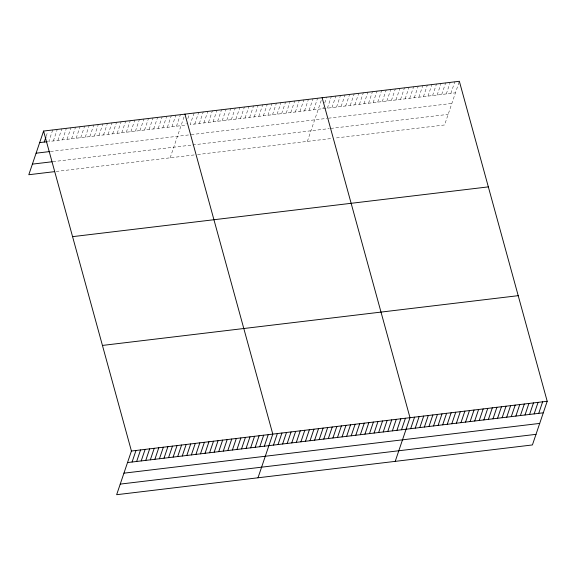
<?xml version="1.0" encoding="UTF-8"?>
<svg xmlns="http://www.w3.org/2000/svg" width="576" height="576" viewBox="0 0 576 576"><rect width="100%" height="100%" fill="white"/><g stroke="black" fill="none" stroke-linecap="round" stroke-linejoin="round"><path stroke-width="0.43" stroke-dasharray="2.88 2.16" d="M46.188 136.274L47.585 132.156M52.704 129.967L48.802 141.502L185.616 125.122L186.17 123.48M53.359 140.954L57.262 129.42M57.917 140.407L61.826 128.873M62.482 139.86L66.384 128.326M67.039 139.313L70.942 127.778M71.597 138.773L75.506 127.238M76.162 138.226L80.064 126.691M80.719 137.678L84.622 126.144M85.277 137.131L89.186 125.597M89.842 136.584L93.744 125.05M94.399 136.044L98.302 124.51M98.957 135.497L102.866 123.962M103.522 134.95L107.424 123.415M108.079 134.402L111.982 122.868M112.644 133.855L116.546 122.321M117.202 133.315L121.104 121.781M121.759 132.768L125.662 121.234M126.324 132.221L130.226 120.686M130.882 131.674L134.784 120.139M135.439 131.126L139.342 119.592M140.004 130.586L143.906 119.052M144.562 130.039L148.464 118.505M149.119 129.492L153.022 117.958M153.684 128.945L157.586 117.41M158.242 128.398L162.144 116.863M162.799 127.858L166.702 116.323M167.364 127.31L171.266 115.776M171.922 126.763L175.824 115.229M176.479 126.216L180.389 114.682M170.165 157.817L184.946 114.134M187.848 118.534L189.518 113.587M194.09 113.04L190.188 124.574L455.45 92.83M194.76 124.027L198.662 112.493M199.332 123.48L203.242 111.946M203.911 122.933L207.814 111.398M208.483 122.386L212.386 110.851M213.055 121.838L216.958 110.304M217.627 121.291L221.53 109.757M222.199 120.744L226.109 109.21M226.778 120.197L230.681 108.662M231.35 119.65L235.253 108.115M235.922 119.102L239.825 107.568M240.494 118.555L244.404 107.021M245.066 118.008L248.976 106.474M249.646 117.461L253.548 105.926M254.218 116.914L258.12 105.379M258.79 116.366L262.692 104.832M263.362 115.819L267.271 104.285M267.941 115.272L271.843 103.738M272.513 114.725L276.415 103.19M277.085 114.178L280.987 102.643M281.657 113.63L285.559 102.096M286.229 113.083L290.138 101.549M290.808 112.536L294.71 101.002M295.38 111.989L299.282 100.454M299.952 111.442L303.854 99.907M304.524 110.894L308.426 99.36M309.096 110.347L313.006 98.813M313.675 109.8L317.578 98.266M307.368 141.394L321.869 98.539M322.819 108.706L323.374 107.057M324.77 102.938L326.722 97.171M327.391 108.158L331.294 96.624M331.963 107.611L335.873 96.077M336.542 107.064L340.445 95.53M341.114 106.517L345.017 94.982M345.686 105.97L349.589 94.435M350.258 105.422L354.161 93.888M354.83 104.875L358.74 93.341M359.41 104.321L363.312 92.794M363.982 103.774L367.884 92.246M368.554 103.226L372.456 91.699M373.126 102.679L377.028 91.145M377.698 102.132L381.607 90.598M382.277 101.585L386.179 90.05M386.849 101.038L390.751 89.503M391.421 100.49L395.323 88.956M395.993 99.943L399.895 88.409M400.565 99.396L404.474 87.862M405.144 98.849L409.046 87.314M409.716 98.302L413.618 86.767M414.288 97.754L418.19 86.22M418.86 97.207L422.762 85.673M423.432 96.66L427.342 85.126M428.011 96.113L431.914 84.578M432.583 95.566L436.486 84.031M437.155 95.018L441.058 83.484M441.727 94.471L445.637 82.937M446.299 93.924L450.209 82.39M450.878 93.377L454.781 81.842M459.072 82.123L444.571 124.97L334.807 138.11M50.53 151.466L189.648 134.82M191.174 134.633L326.851 118.397M328.378 118.217L451.858 103.435M52.913 161.669L192.046 145.015M192.809 144.929L329.249 128.599M330.775 128.412L448.157 114.365M56.16 171.461L195.314 154.8M197.604 154.526L331.754 138.47"/><path stroke-width="0.86" d="M43.582 131.054L131.429 451.03L116.647 494.705L532.418 444.946L547.2 401.27L459.353 81.295L43.582 131.054L28.8 174.73L54.641 171.641M44.237 142.042L45.914 137.102M132.084 462.017L135.986 450.482M136.649 461.47L140.551 449.935M141.206 460.922L145.109 449.388M145.764 460.382L149.674 448.848M150.329 459.835L154.231 448.301M154.886 459.288L158.789 447.754M159.444 458.741L163.354 447.206M164.009 458.194L167.911 446.659M168.566 457.654L172.469 446.119M173.124 457.106L177.034 445.572M177.689 456.559L181.591 445.025M182.246 456.012L186.149 444.478M186.804 455.465L190.714 443.93M191.369 454.925L195.271 443.39M195.926 454.378L199.829 442.843M200.484 453.83L204.394 442.296M205.049 453.283L208.951 441.749M209.606 452.736L213.509 441.202M214.164 452.196L218.074 440.662M218.729 451.649L222.631 440.114M223.286 451.102L227.189 439.567M227.844 450.554L231.754 439.02M232.409 450.007L236.311 438.473M236.966 449.467L240.869 437.933M241.524 448.92L245.434 437.386M246.089 448.373L249.991 436.838M250.646 447.826L254.549 436.291M255.204 447.278L259.114 435.744M259.769 446.738L263.671 435.204M264.326 446.191L268.229 434.657M258.005 477.785L272.794 434.11L184.946 114.134M273.463 445.097L277.366 433.562M278.035 444.55L281.938 433.015M282.607 444.002L286.51 432.468M287.179 443.455L291.089 431.921M291.758 442.908L295.661 431.374M296.33 442.361L300.233 430.826M300.902 441.814L304.805 430.279M305.474 441.266L309.377 429.732M310.046 440.719L313.956 429.185M314.626 440.172L318.528 428.638M319.198 439.625L323.1 428.09M323.77 439.078L327.672 427.543M328.342 438.53L332.244 426.996M332.914 437.983L336.823 426.449M337.493 437.436L341.395 425.902M342.065 436.889L345.967 425.354M346.637 436.342L350.539 424.807M351.209 435.794L355.111 424.26M355.781 435.24L359.69 423.713M360.36 434.693L364.262 423.166M364.932 434.146L368.834 422.618M369.504 433.598L373.406 422.071M374.076 433.051L377.978 421.517M378.648 432.504L382.558 420.97M383.227 431.957L387.13 420.422M387.799 431.41L391.702 419.875M392.371 430.862L396.274 419.328M396.943 430.315L400.846 418.781M401.515 429.768L405.425 418.234M395.215 461.362L409.997 417.686L322.15 97.718M410.666 428.674L414.569 417.139M415.238 428.126L419.141 416.592M419.81 427.579L423.713 416.045M424.382 427.032L428.292 415.498M428.962 426.485L432.864 414.95M433.534 425.938L437.436 414.403M438.106 425.39L442.008 413.856M442.678 424.843L446.587 413.309M447.25 424.296L451.159 412.762M451.829 423.749L455.731 412.214M456.401 423.202L460.303 411.667M460.973 422.654L464.875 411.12M465.545 422.107L469.454 410.573M470.124 421.56L474.026 410.026M474.696 421.013L478.598 409.478M479.268 420.466L483.17 408.931M483.84 419.918L487.742 408.384M488.412 419.371L492.322 407.837M492.991 418.824L496.894 407.29M497.563 418.277L501.466 406.742M502.135 417.73L506.038 406.195M506.707 417.182L510.61 405.648M511.279 416.635L515.189 405.101M515.858 416.088L519.761 404.554M520.43 415.541L524.333 404.006M525.002 414.994L528.905 403.459M529.574 414.446L533.477 402.912M534.146 413.899L538.056 402.365M538.726 413.352L542.628 401.818M39.679 142.589L47.282 141.682M36.086 153.194L49.766 151.56M32.393 164.124L52.15 161.762M72.576 236.65L488.34 186.883M102.442 345.434L518.213 295.675M131.429 451.03L547.2 401.27M127.526 462.564L543.298 412.805M123.934 473.17L539.705 423.41M120.24 484.099L536.004 434.34"/></g></svg>
